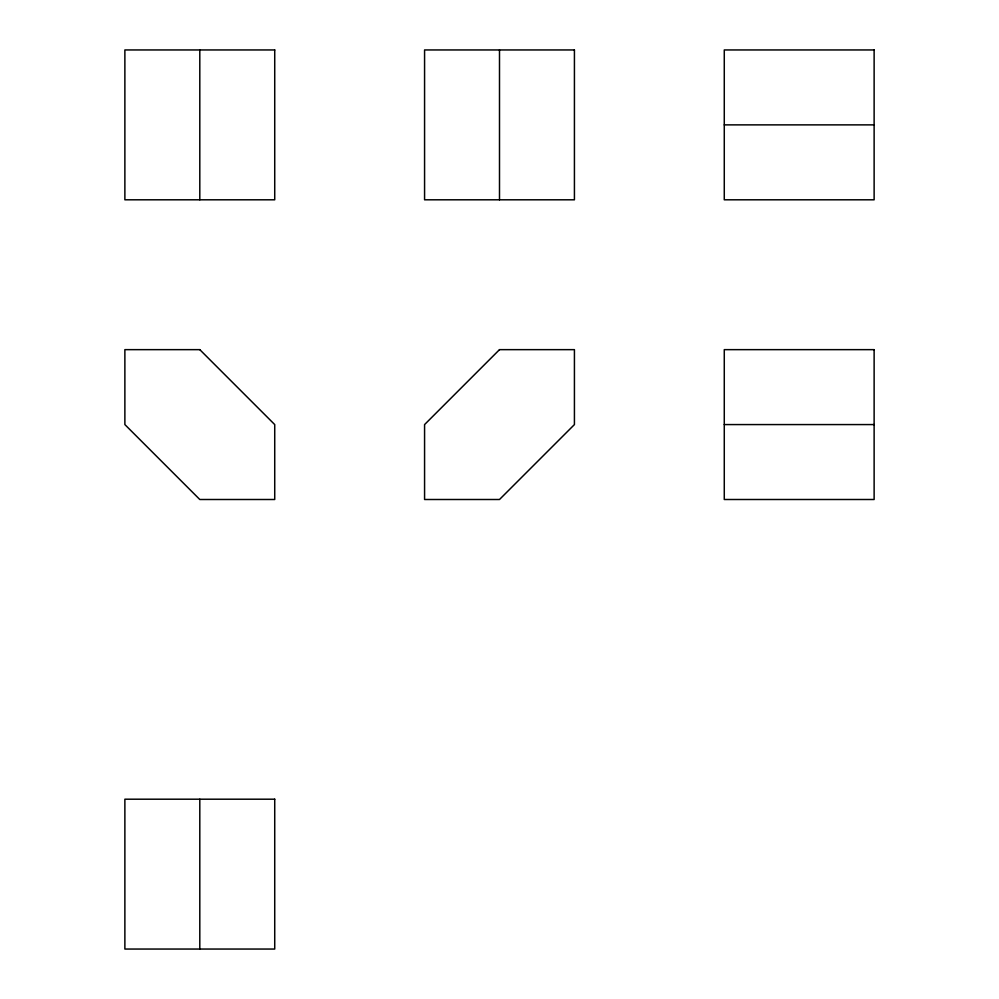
<?xml version="1.0" encoding="UTF-8"?>
<svg xmlns="http://www.w3.org/2000/svg" width="999" height="999" viewBox="0 0 999 999"><rect width="100%" height="100%" fill="white"/><g stroke="black" fill="none" stroke-linecap="round" stroke-linejoin="round"><path stroke-width="1.5" d="M724.275 124.875L874.125 124.875M724.275 424.575L874.125 424.575M499.5 49.95L499.5 199.8M199.8 49.95L199.8 199.8M199.8 799.2L199.8 949.05M499.5 349.65L424.575 424.575L424.575 499.5L499.5 499.5L574.425 424.575L574.425 349.65L499.5 349.65M274.725 49.95L124.875 49.95L124.875 199.8L274.725 199.8L274.725 49.95M574.425 49.95L424.575 49.95L424.575 199.8L574.425 199.8L574.425 49.95M874.125 49.95L724.275 49.95L724.275 199.8L874.125 199.8L874.125 49.95M199.8 349.65L124.875 349.65L124.875 424.575L199.8 499.5L274.725 499.5L274.725 424.575L199.8 349.65M874.125 349.65L724.275 349.65L724.275 499.5L874.125 499.5L874.125 349.65M274.725 799.2L124.875 799.2L124.875 949.05L274.725 949.05L274.725 799.2"/></g></svg>
